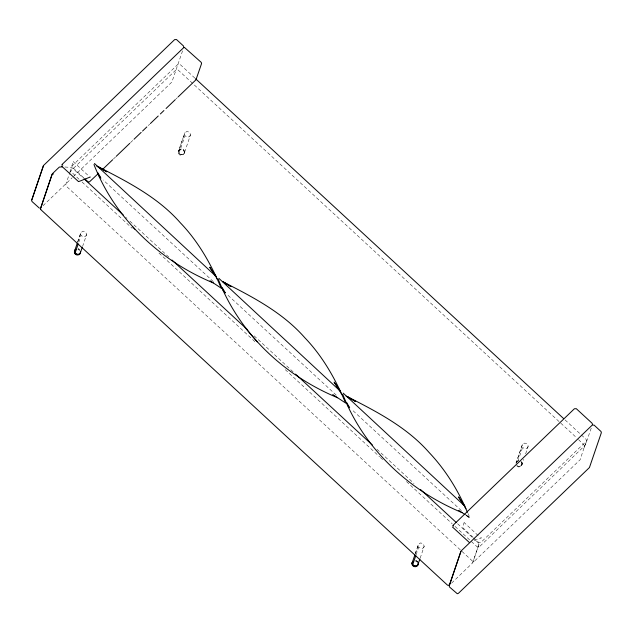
<?xml version="1.0" encoding="UTF-8"?>
<svg xmlns="http://www.w3.org/2000/svg" width="633" height="633" viewBox="0 0 633 633"><rect width="100%" height="100%" fill="white"/><g stroke="black" fill="none" stroke-linecap="round" stroke-linejoin="round"><path stroke-width="0.47" stroke-dasharray="3.17 2.37" d="M184.504 152.68L183.736 149.926A3.078 2.849 18.7 0 0 181.149 148.977L179.353 149.768L178.324 152.062A3.078 2.849 18.7 0 0 179.384 154.476C181.465 158.092 186.521 150.519 183.412 154.207C181.046 155.908 177.327 153.051 178.862 150.369M516.971 466.189C519.82 468.903 524.045 464.274 521.331 461.639M455.08 526.45L476.847 546.548L478.002 547.031L479.466 546.698L584.955 445.482L586.601 440.972L586.063 439.302L565.016 419.869M585.224 445.094L586.601 440.972L586.316 441.802M69.923 172.318L70.437 171.242L175.705 70.16L177.944 69.867L576.948 438.083M82.583 246.482L86.602 234.566L85.692 232.105L83.105 231.172L80.897 232.588L77.685 242.02M182.557 50.862L171.891 82.013L72.906 177.034M184.638 152.205L190.525 134.789L189.615 132.329L187.02 131.395L184.82 132.811L178.466 151.453L178.997 153.344L179.978 154.23A3.078 2.849 18.7 0 0 183.19 154.341L184.638 152.205L184.092 150.314L183.111 149.435L179.93 149.348L178.466 151.453L184.82 132.811M420.17 558.187L424.197 546.279L423.287 543.818L420.692 542.885L418.492 544.293L415.272 553.733M516.591 465.049L517.565 465.943A3.078 2.849 18.7 0 0 520.777 466.046L521.6 465.358L523.784 459.329M525.643 453.829L528.12 446.502L528.017 445.252L526.276 443.416L524.615 443.108L522.407 444.516L516.061 463.166L516.678 461.75L518.53 460.713M591.238 428.145L586.87 440.703L480.771 542.544L478.857 542.663L473.816 538.003M70.2 171.503L65.792 184.464L66.33 186.229L472.44 561.06L474.782 560.862L580.129 459.74L584.702 445.798L577.676 438.748M78.84 242.067L81.032 235.626L80.502 233.735M178.997 153.344L184.955 135.85L184.425 133.959M416.118 554.698L418.627 547.331L418.096 545.44M451.598 583.135L472.661 562.879L478.959 544.309L478.754 543.28L473.587 538.501M517.841 461.37L522.549 447.555L522.011 445.664M77.724 241.909L80.897 232.588M415.311 553.614L418.492 544.293M478.793 544.807L478.959 544.309L472.661 562.879M516.061 463.166L522.407 444.516M86.602 234.566L85.542 236.338L84.015 236.971L81.032 235.626M190.525 134.789L189.457 136.562L187.938 137.195L184.955 135.85M424.197 546.279L423.129 548.051L421.61 548.676L418.627 547.331M528.12 446.502L527.052 448.275L525.532 448.9L522.549 447.555M516.14 462.905L516.939 461.473L518.744 460.689M516.457 462.082L516.164 462.802L517.351 461.592M522.098 464.385L520.271 466.26L517.438 465.872M178.569 151.097C179.994 148.209 184.883 149.744 184.409 152.949M42.997 205.749L72.194 177.723M113.378 159.065L115.515 157.008M130.469 142.654L133.31 139.925M148.264 125.571L149.689 124.203M176.037 98.914L177.462 97.545M474.299 540.693L481.491 537.908L478.849 536.191M478.595 546.991L479.102 546.888M473.777 561.249L474.275 561.147M64.843 167.009L71.751 167.46L83.382 178.197M77.875 249.331L79.877 250.518M415.47 561.044L417.471 562.223M79.188 249.212L78.136 248.809A3.078 2.849 18.7 0 1 79.813 249.703M415.731 560.514L417.764 561.803M466.125 515.317L470.224 518.023L466.339 515.23M466.276 515.531L469.346 517.936L465.706 514.613M520.706 461.148L521.687 462.027L522.233 463.91M213.321 281.606L103.092 179.954M336.242 395.119L227.469 294.788M461.346 510.625L351.845 409.63M194.861 78.088L180.35 64.685L178.989 64.218L177.564 64.677L72.407 165.609L70.619 170.206L70.809 171.44L79.141 179.337M83.643 177.738L71.972 166.875L71.782 165.925L73.404 161.138L73.634 162.04L89.372 176.575M473.096 537.338L462.865 527.803L462.676 526.854L464.298 522.067L464.733 523.167M125.524 217.111L126.98 218.456M129.884 221.139L169.122 257.37M254.142 335.87L293.38 372.101M376.944 449.264L413.998 483.485M457.596 523.744L472.859 537.828M82.045 182.019L132.123 228.26M158.97 253.05L255.495 342.176M285.254 369.648L379.602 456.757M380.322 457.43L383.226 460.112M406.449 481.555L452.176 523.768M478.137 535.542L464.464 522.842M418.073 562.373L417.408 561.416A3.078 2.849 18.7 0 0 415.762 560.529M469.362 516.417L467.455 512.334M521.386 462.446L522.003 464.662M584.742 446.455L584.457 447.286L584.742 446.455M472.724 561.621L472.724 561.621"/><path stroke-width="0.95" d="M80.684 251.752C80.407 256.998 71.79 253.39 75.43 249.544M31.832 199.791L43.574 165.45L174.621 39.626L176.52 39.555L183.491 45.987L183.799 47.174M40.71 207.996L52.254 173.869M82.266 247.4L80.082 253.422L79.267 254.118A3.078 2.849 18.7 0 1 76.055 254.007L75.082 253.121L74.552 251.23L77.368 242.945M419.861 559.105L417.677 565.134L416.862 565.823A3.078 2.849 18.7 0 1 413.65 565.72L412.669 564.826L412.138 562.943L414.963 554.65M449.375 585.327L461.101 550.979L592.172 425.162L594.07 425.091L601.034 431.524L601.35 432.711L589.442 467.55L458.411 593.335L457.295 593.738L449.525 587.02L449.201 585.841L460.887 551.327M43.337 165.799L31.65 200.305L31.982 201.484L39.381 208.146M40.536 208.518L52.064 174.463M75.082 253.121L78.215 243.911M412.669 564.826L415.802 555.624M418.081 564.438C417.653 566.693 414.678 567.437 413.056 565.965A3.078 2.849 18.7 0 1 411.996 563.552L412.795 561.843M74.552 251.23L75.169 249.813M412.138 562.943L412.756 561.526M413.025 561.249C408.989 566.005 419.845 568.394 418.073 562.373M52.547 173.584L59.328 167.072L62.129 166.89M61.987 164.533L183.491 47.831L184.504 47.459L201.254 62.398L201.571 63.577L195.969 79.782L178.174 96.865M98.424 173.418L89.388 181.932L87.963 181.734L85.083 179.076M102.696 169.312L112.666 159.745M116.227 156.327L129.757 143.343M134.022 139.244L141.143 132.408M142.567 131.039L146.84 126.94M150.401 123.522L158.234 116.005M160.371 113.956L163.931 110.538M166.068 108.488L175.325 99.603M452.88 525.461L574.392 408.76L576.299 408.689L592.156 423.319L592.464 424.506M40.86 207.798L40.37 208.122M75.841 249.663L74.401 251.839A3.078 2.849 18.7 0 0 75.462 254.252C77.091 255.724 80.067 254.98 80.486 252.725L80.391 251.53M449.525 585.137L447.578 585.224L40.9 209.721M78.911 181.505L90.305 177.011M78.437 181.544L61.512 166.028M469.33 542.473L452.405 526.957M62.161 164.873L62.809 165.213M453.054 525.801L453.703 526.142M213.274 282.919C159.738 260.693 115.159 218.883 93.961 164.525M337.65 397.761C284.114 375.535 239.535 333.726 218.338 279.367M462.027 512.603C408.491 490.377 363.912 448.568 342.714 394.209M96.509 165.886C126.647 181.299 157.696 196.95 180.397 222.863C198.026 241.173 210.694 263.502 220.616 286.741M222.579 281.63C252.211 296.679 282.492 312.314 304.774 337.698C322.403 356.015 335.071 378.336 344.993 401.575M346.955 396.472C376.588 411.513 406.869 427.156 429.15 452.54C445.561 469.844 458.205 490.409 467.455 512.334M53.417 174.091L52.99 173.743M97.387 166.471L106.819 171.836L99.041 167.088M223.481 282.286L231.195 286.678L223.417 281.93M346.14 396.155L355.572 401.52L347.794 396.772M209.998 280.751L221.479 288.347M332.729 394.509L345.855 403.181M458.751 510.435L465.31 514.771M195.589 78.753L563.56 418.524M84.102 178.87L123.348 215.101M172.026 260.052L247.598 329.833M295.556 374.119L372.584 445.236M420.541 489.523L456.148 522.399M343.221 393.164L465.002 506.289L458.498 496.945L463.949 505.625M218.844 278.322L340.625 391.455L334.121 382.103L341.559 393.948M94.467 163.48L216.249 276.613L209.745 267.261L213.21 272.791M245.216 327.783L257.251 341.852M132.875 227.01L134.758 229.209M347.367 405.025L349.669 407.81M222.99 290.183L225.293 292.976M98.613 175.341L100.916 178.134M464.939 507.207L465.928 508.79M214.207 274.366L215.196 275.948M216.185 277.523L217.182 279.106M40.805 209.547L40.552 208.961M346.655 402.501L349.044 406.631M222.278 287.667L225.15 292.612M97.901 172.825L100.299 176.947"/></g></svg>
